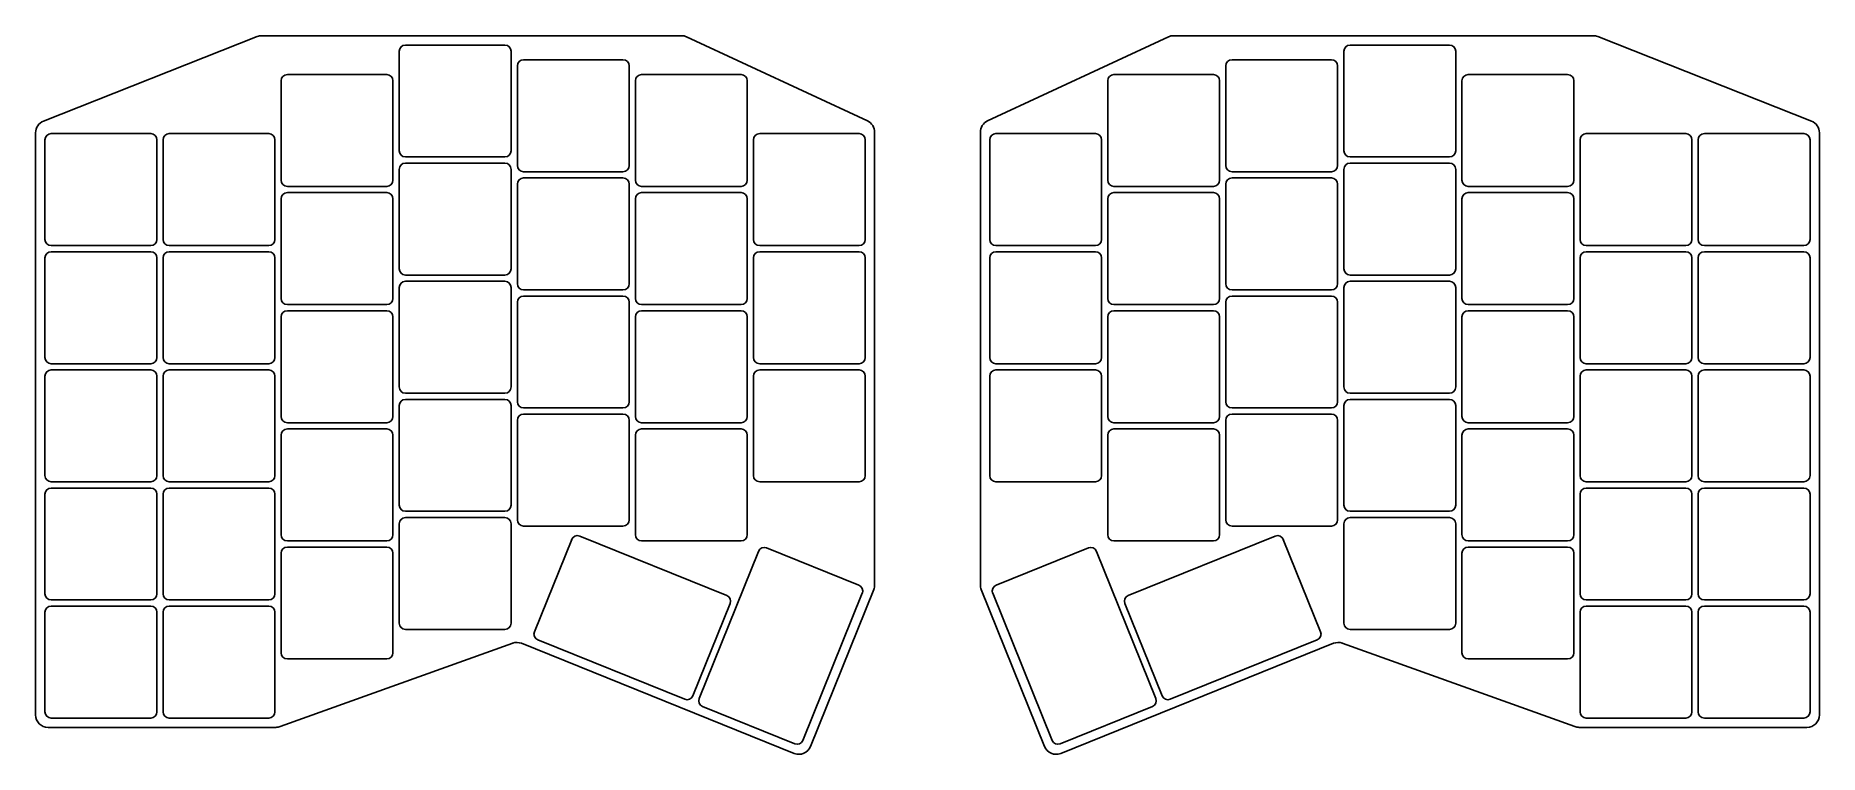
# Model space of a CAD drawing. Header units: millimetres. Extents: x 69 to 357, y -195 to -79.
import ezdxf

# ---------------------------------------------------------------- set-up
doc = ezdxf.new("R2010")
doc.units = ezdxf.units.MM

msp = doc.modelspace()

# ---------------------------------------------------------------- linework, layer by layer
for p, q in [((70.74, -92.77), (105.22, -79.13)), ((105.96, -78.99), (173.65, -78.99)), ((145.18, -80.49), (129.12, -80.49)), ((174.49, -79.17), (203.67, -92.74)), ((252.21, -79.17), (223.03, -92.74)), ((320.74, -78.99), (253.05, -78.99)), ((297.57, -80.49), (281.52, -80.49)), ((355.96, -92.77), (321.48, -79.13)), ((128.12, -81.49), (128.12, -97.54)), ((146.18, -97.54), (146.18, -81.49)), ((164.22, -82.87), (148.18, -82.87)), ((278.52, -82.87), (262.48, -82.87)), ((280.52, -81.49), (280.52, -97.54)), ((298.57, -97.54), (298.57, -81.49)), ((109.08, -86.25), (109.08, -102.3)), ((126.12, -85.25), (110.08, -85.25)), ((127.12, -102.3), (127.12, -86.25)), ((147.18, -83.87), (147.18, -99.92)), ((165.22, -99.92), (165.22, -83.87)), ((166.22, -86.25), (166.22, -102.3)), ((183.28, -85.25), (167.22, -85.25)), ((184.28, -102.3), (184.28, -86.25)), ((242.43, -86.25), (242.43, -102.3)), ((259.48, -85.25), (243.43, -85.25)), ((260.48, -102.3), (260.48, -86.25)), ((261.48, -83.87), (261.48, -99.92)), ((279.52, -99.92), (279.52, -83.87)), ((299.57, -86.25), (299.57, -102.3)), ((316.62, -85.25), (300.57, -85.25)), ((317.62, -102.3), (317.62, -86.25)), ((69.47, -188.53), (69.47, -94.63)), ((88.03, -94.78), (71.97, -94.78)), ((107.08, -94.78), (91.03, -94.78)), ((202.32, -94.78), (186.28, -94.78)), ((204.82, -94.55), (204.82, -167.56)), ((221.88, -94.55), (221.88, -167.56)), ((240.43, -94.78), (224.38, -94.78)), ((335.68, -94.78), (319.62, -94.78)), ((354.73, -94.78), (338.68, -94.78)), ((357.23, -188.53), (357.23, -94.63)), ((70.97, -95.78), (70.97, -111.83)), ((89.03, -111.83), (89.03, -95.78)), ((90.03, -95.78), (90.03, -111.83)), ((108.08, -111.83), (108.08, -95.78)), ((185.28, -95.78), (185.28, -111.83)), ((203.32, -111.83), (203.32, -95.78)), ((223.38, -95.78), (223.38, -111.83)), ((241.43, -111.83), (241.43, -95.78)), ((318.62, -95.78), (318.62, -111.83)), ((336.68, -111.83), (336.68, -95.78)), ((337.68, -95.78), (337.68, -111.83)), ((355.73, -111.83), (355.73, -95.78)), ((128.12, -100.54), (128.12, -116.59)), ((129.12, -98.54), (145.18, -98.54)), ((145.18, -99.54), (129.12, -99.54)), ((146.18, -116.59), (146.18, -100.54)), ((280.52, -100.54), (280.52, -116.59)), ((281.52, -98.54), (297.57, -98.54)), ((297.57, -99.54), (281.52, -99.54)), ((298.57, -116.59), (298.57, -100.54)), ((110.08, -103.3), (126.12, -103.3)), ((147.18, -102.92), (147.18, -118.97)), ((148.18, -100.92), (164.22, -100.92)), ((164.22, -101.92), (148.18, -101.92)), ((165.22, -118.97), (165.22, -102.92)), ((167.22, -103.3), (183.28, -103.3)), ((243.43, -103.3), (259.48, -103.3)), ((261.48, -102.92), (261.48, -118.97)), ((262.48, -100.92), (278.52, -100.92)), ((278.52, -101.92), (262.48, -101.92)), ((279.52, -118.97), (279.52, -102.92)), ((300.57, -103.3), (316.62, -103.3)), ((109.08, -105.3), (109.08, -121.35)), ((126.12, -104.3), (110.08, -104.3)), ((127.12, -121.35), (127.12, -105.3)), ((166.22, -105.3), (166.22, -121.35)), ((183.28, -104.3), (167.22, -104.3)), ((184.28, -121.35), (184.28, -105.3)), ((242.43, -105.3), (242.43, -121.35)), ((259.48, -104.3), (243.43, -104.3)), ((260.48, -121.35), (260.48, -105.3)), ((299.57, -105.3), (299.57, -121.35)), ((316.62, -104.3), (300.57, -104.3)), ((317.62, -121.35), (317.62, -105.3)), ((70.97, -114.83), (70.97, -130.88)), ((71.97, -112.83), (88.03, -112.83)), ((88.03, -113.83), (71.97, -113.83)), ((89.03, -130.88), (89.03, -114.83)), ((90.03, -114.83), (90.03, -130.88)), ((91.03, -112.83), (107.08, -112.83)), ((107.08, -113.83), (91.03, -113.83)), ((108.08, -130.88), (108.08, -114.83)), ((185.28, -114.83), (185.28, -130.88)), ((186.28, -112.83), (202.32, -112.83)), ((202.32, -113.83), (186.28, -113.83)), ((203.32, -130.88), (203.32, -114.83)), ((223.38, -114.83), (223.38, -130.88)), ((224.38, -112.83), (240.43, -112.83)), ((240.43, -113.83), (224.38, -113.83)), ((241.43, -130.88), (241.43, -114.83)), ((318.62, -114.83), (318.62, -130.88)), ((319.62, -112.83), (335.68, -112.83)), ((335.68, -113.83), (319.62, -113.83)), ((336.68, -130.88), (336.68, -114.83)), ((337.68, -114.83), (337.68, -130.88)), ((338.68, -112.83), (354.73, -112.83)), ((354.73, -113.83), (338.68, -113.83)), ((355.73, -130.88), (355.73, -114.83)), ((129.12, -117.59), (145.18, -117.59)), ((281.52, -117.59), (297.57, -117.59)), ((128.12, -119.59), (128.12, -135.64)), ((145.18, -118.59), (129.12, -118.59)), ((146.18, -135.64), (146.18, -119.59)), ((148.18, -119.97), (164.22, -119.97)), ((262.48, -119.97), (278.52, -119.97)), ((280.52, -119.59), (280.52, -135.64)), ((297.57, -118.59), (281.52, -118.59)), ((298.57, -135.64), (298.57, -119.59)), ((110.08, -122.35), (126.12, -122.35)), ((126.12, -123.35), (110.08, -123.35)), ((147.18, -121.97), (147.18, -138.02)), ((164.22, -120.97), (148.18, -120.97)), ((165.22, -138.02), (165.22, -121.97)), ((167.22, -122.35), (183.28, -122.35)), ((183.28, -123.35), (167.22, -123.35)), ((243.43, -122.35), (259.48, -122.35)), ((259.48, -123.35), (243.43, -123.35)), ((261.48, -121.97), (261.48, -138.02)), ((278.52, -120.97), (262.48, -120.97)), ((279.52, -138.02), (279.52, -121.97)), ((300.57, -122.35), (316.62, -122.35)), ((316.62, -123.35), (300.57, -123.35)), ((109.08, -124.35), (109.08, -140.4)), ((127.12, -140.4), (127.12, -124.35)), ((166.22, -124.35), (166.22, -140.4)), ((184.28, -140.4), (184.28, -124.35)), ((242.43, -124.35), (242.43, -140.4)), ((260.48, -140.4), (260.48, -124.35)), ((299.57, -124.35), (299.57, -140.4)), ((317.62, -140.4), (317.62, -124.35)), ((71.97, -131.88), (88.03, -131.88)), ((91.03, -131.88), (107.08, -131.88)), ((186.28, -131.88), (202.32, -131.88)), ((224.38, -131.88), (240.43, -131.88)), ((319.62, -131.88), (335.68, -131.88)), ((338.68, -131.88), (354.73, -131.88)), ((70.97, -133.88), (70.97, -149.93)), ((88.03, -132.88), (71.97, -132.88)), ((89.03, -149.93), (89.03, -133.88)), ((90.03, -133.88), (90.03, -149.93)), ((107.08, -132.88), (91.03, -132.88)), ((108.08, -149.93), (108.08, -133.88)), ((185.28, -133.88), (185.28, -149.93)), ((202.32, -132.88), (186.28, -132.88)), ((203.32, -149.93), (203.32, -133.88)), ((223.38, -133.88), (223.38, -149.93)), ((240.43, -132.88), (224.38, -132.88)), ((241.43, -149.93), (241.43, -133.88)), ((318.62, -133.88), (318.62, -149.93)), ((335.68, -132.88), (319.62, -132.88)), ((336.68, -149.93), (336.68, -133.88)), ((337.68, -133.88), (337.68, -149.93)), ((354.73, -132.88), (338.68, -132.88)), ((355.73, -149.93), (355.73, -133.88)), ((129.12, -136.64), (145.18, -136.64)), ((145.18, -137.64), (129.12, -137.64)), ((281.52, -136.64), (297.57, -136.64)), ((297.57, -137.64), (281.52, -137.64)), ((128.12, -138.64), (128.12, -154.69)), ((146.18, -154.69), (146.18, -138.64)), ((148.18, -139.02), (164.22, -139.02)), ((164.22, -140.02), (148.18, -140.02)), ((262.48, -139.02), (278.52, -139.02)), ((278.52, -140.02), (262.48, -140.02)), ((280.52, -138.64), (280.52, -154.69)), ((298.57, -154.69), (298.57, -138.64)), ((109.08, -143.4), (109.08, -159.45)), ((110.08, -141.4), (126.12, -141.4)), ((126.12, -142.4), (110.08, -142.4)), ((127.12, -159.45), (127.12, -143.4)), ((147.18, -141.02), (147.18, -157.07)), ((165.22, -157.07), (165.22, -141.02)), ((166.22, -143.4), (166.22, -159.45)), ((167.22, -141.4), (183.28, -141.4)), ((183.28, -142.4), (167.22, -142.4)), ((184.28, -159.45), (184.28, -143.4)), ((242.43, -143.4), (242.43, -159.45)), ((243.43, -141.4), (259.48, -141.4)), ((259.48, -142.4), (243.43, -142.4)), ((260.48, -159.45), (260.48, -143.4)), ((261.48, -141.02), (261.48, -157.07)), ((279.52, -157.07), (279.52, -141.02)), ((299.57, -143.4), (299.57, -159.45)), ((300.57, -141.4), (316.62, -141.4)), ((316.62, -142.4), (300.57, -142.4)), ((317.62, -159.45), (317.62, -143.4)), ((71.97, -150.93), (88.03, -150.93)), ((88.03, -151.93), (71.97, -151.93)), ((91.03, -150.93), (107.08, -150.93)), ((107.08, -151.93), (91.03, -151.93)), ((186.28, -150.93), (202.32, -150.93)), ((224.38, -150.93), (240.43, -150.93)), ((319.62, -150.93), (335.68, -150.93)), ((335.68, -151.93), (319.62, -151.93)), ((338.68, -150.93), (354.73, -150.93)), ((354.73, -151.93), (338.68, -151.93)), ((70.97, -152.93), (70.97, -168.97)), ((89.03, -168.97), (89.03, -152.93)), ((90.03, -152.93), (90.03, -168.97)), ((108.08, -168.97), (108.08, -152.93)), ((318.62, -152.93), (318.62, -168.97)), ((336.68, -168.97), (336.68, -152.93)), ((337.68, -152.93), (337.68, -168.97)), ((355.73, -168.97), (355.73, -152.93)), ((128.12, -157.69), (128.12, -173.74)), ((129.12, -155.69), (145.18, -155.69)), ((145.18, -156.69), (129.12, -156.69)), ((146.18, -173.74), (146.18, -157.69)), ((148.18, -158.07), (164.22, -158.07)), ((262.48, -158.07), (278.52, -158.07)), ((280.52, -157.69), (280.52, -173.74)), ((281.52, -155.69), (297.57, -155.69)), ((297.57, -156.69), (281.52, -156.69)), ((298.57, -173.74), (298.57, -157.69)), ((110.08, -160.45), (126.12, -160.45)), ((155.95, -160.24), (149.94, -175.12)), ((157.25, -159.69), (180.96, -169.27)), ((167.22, -160.45), (183.28, -160.45)), ((243.43, -160.45), (259.48, -160.45)), ((245.74, -169.27), (269.45, -159.69)), ((276.76, -175.12), (270.75, -160.24)), ((300.57, -160.45), (316.62, -160.45)), ((109.08, -162.45), (109.08, -178.5)), ((126.12, -161.45), (110.08, -161.45)), ((127.12, -178.5), (127.12, -162.45)), ((176.52, -185.86), (186.1, -162.15)), ((202.28, -167.61), (187.4, -161.59)), ((239.3, -161.59), (224.42, -167.61)), ((240.6, -162.15), (250.18, -185.86)), ((299.57, -162.45), (299.57, -178.5)), ((316.62, -161.45), (300.57, -161.45)), ((317.62, -178.5), (317.62, -162.45)), ((193.25, -192.62), (202.83, -168.91)), ((204.68, -168.31), (194.47, -193.62)), ((222.02, -168.31), (232.23, -193.62)), ((223.87, -168.91), (233.45, -192.62)), ((70.97, -171.97), (70.97, -188.03)), ((71.97, -169.97), (88.03, -169.97)), ((88.03, -170.97), (71.97, -170.97)), ((89.03, -188.03), (89.03, -171.97)), ((90.03, -171.97), (90.03, -188.03)), ((91.03, -169.97), (107.08, -169.97)), ((107.08, -170.97), (91.03, -170.97)), ((108.08, -188.03), (108.08, -171.97)), ((175.5, -185.45), (181.51, -170.57)), ((245.19, -170.57), (251.2, -185.45)), ((318.62, -171.97), (318.62, -188.03)), ((319.62, -169.97), (335.68, -169.97)), ((335.68, -170.97), (319.62, -170.97)), ((336.68, -188.03), (336.68, -171.97)), ((337.68, -171.97), (337.68, -188.03)), ((338.68, -169.97), (354.73, -169.97)), ((354.73, -170.97), (338.68, -170.97)), ((355.73, -188.03), (355.73, -171.97)), ((129.12, -174.74), (145.18, -174.74)), ((281.52, -174.74), (297.57, -174.74)), ((146.43, -176.95), (108.9, -190.41)), ((191.86, -194.73), (147.85, -176.97)), ((150.49, -176.42), (174.2, -186)), ((234.84, -194.73), (278.85, -176.97)), ((252.5, -186), (276.21, -176.42)), ((280.27, -176.95), (317.8, -190.41)), ((110.08, -179.5), (126.12, -179.5)), ((300.57, -179.5), (316.62, -179.5)), ((71.97, -189.03), (88.03, -189.03)), ((91.03, -189.03), (107.08, -189.03)), ((177.07, -187.16), (191.95, -193.17)), ((234.75, -193.17), (249.63, -187.16)), ((319.62, -189.03), (335.68, -189.03)), ((338.68, -189.03), (354.73, -189.03)), ((108.23, -190.53), (71.47, -190.53)), ((318.47, -190.53), (355.23, -190.53))]:
    msp.add_line(p, q)
for centre, radius, start, end in [((105.96, -80.99), 2, 90, 111.5925), ((129.12, -81.49), 1, 90, 180), ((145.18, -81.49), 1, 0, 90), ((173.65, -80.99), 2, 65.0663, 90), ((253.05, -80.99), 2, 90, 114.9337), ((281.52, -81.49), 1, 90, 180), ((297.57, -81.49), 1, 0, 90), ((320.74, -80.99), 2, 68.4075, 90), ((148.18, -83.87), 1, 90, 180), ((164.22, -83.87), 1, 0, 90), ((262.48, -83.87), 1, 90, 180), ((278.52, -83.87), 1, 0, 90), ((110.08, -86.25), 1, 90, 180), ((126.12, -86.25), 1, 0, 90), ((167.22, -86.25), 1, 90, 180), ((183.28, -86.25), 1, 0, 90), ((243.43, -86.25), 1, 90, 180), ((259.48, -86.25), 1, 0, 90), ((300.57, -86.25), 1, 90, 180), ((316.62, -86.25), 1, 0, 90), ((71.47, -94.63), 2, 111.5925, 180), ((71.97, -95.78), 1, 90, 180), ((88.03, -95.78), 1, 0, 90), ((91.03, -95.78), 1, 90, 180), ((107.08, -95.78), 1, 0, 90), ((186.28, -95.78), 1, 90, 180), ((202.32, -95.78), 1, 0, 90), ((202.82, -94.55), 2, 0, 65.0663), ((223.88, -94.55), 2, 114.9337, 180), ((224.38, -95.78), 1, 90, 180), ((240.43, -95.78), 1, 0, 90), ((319.62, -95.78), 1, 90, 180), ((335.68, -95.78), 1, 0, 90), ((338.68, -95.78), 1, 90, 180), ((354.73, -95.78), 1, 0, 90), ((355.23, -94.63), 2, 0, 68.4075), ((129.12, -97.54), 1, 180, 270), ((145.18, -97.54), 1, 270, 0), ((281.52, -97.54), 1, 180, 270), ((297.57, -97.54), 1, 270, 0), ((129.12, -100.54), 1, 90, 180), ((145.18, -100.54), 1, 0, 90), ((148.18, -99.92), 1, 180, 270), ((164.22, -99.92), 1, 270, 0), ((262.48, -99.92), 1, 180, 270), ((278.52, -99.92), 1, 270, 0), ((281.52, -100.54), 1, 90, 180), ((297.57, -100.54), 1, 0, 90), ((110.08, -102.3), 1, 180, 270), ((126.12, -102.3), 1, 270, 0), ((148.18, -102.92), 1, 90, 180), ((164.22, -102.92), 1, 0, 90), ((167.22, -102.3), 1, 180, 270), ((183.28, -102.3), 1, 270, 0), ((243.43, -102.3), 1, 180, 270), ((259.48, -102.3), 1, 270, 0), ((262.48, -102.92), 1, 90, 180), ((278.52, -102.92), 1, 0, 90), ((300.57, -102.3), 1, 180, 270), ((316.62, -102.3), 1, 270, 0), ((110.08, -105.3), 1, 90, 180), ((126.12, -105.3), 1, 0, 90), ((167.22, -105.3), 1, 90, 180), ((183.28, -105.3), 1, 0, 90), ((243.43, -105.3), 1, 90, 180), ((259.48, -105.3), 1, 0, 90), ((300.57, -105.3), 1, 90, 180), ((316.62, -105.3), 1, 0, 90), ((71.97, -111.83), 1, 180, 270), ((88.03, -111.83), 1, 270, 0), ((91.03, -111.83), 1, 180, 270), ((107.08, -111.83), 1, 270, 0), ((186.28, -111.83), 1, 180, 270), ((202.32, -111.83), 1, 270, 0), ((224.38, -111.83), 1, 180, 270), ((240.43, -111.83), 1, 270, 0), ((319.62, -111.83), 1, 180, 270), ((335.68, -111.83), 1, 270, 0), ((338.68, -111.83), 1, 180, 270), ((354.73, -111.83), 1, 270, 0), ((71.97, -114.83), 1, 90, 180), ((88.03, -114.83), 1, 0, 90), ((91.03, -114.83), 1, 90, 180), ((107.08, -114.83), 1, 0, 90), ((186.28, -114.83), 1, 90, 180), ((202.32, -114.83), 1, 0, 90), ((224.38, -114.83), 1, 90, 180), ((240.43, -114.83), 1, 0, 90), ((319.62, -114.83), 1, 90, 180), ((335.68, -114.83), 1, 0, 90), ((338.68, -114.83), 1, 90, 180), ((354.73, -114.83), 1, 0, 90), ((129.12, -116.59), 1, 180, 270), ((145.18, -116.59), 1, 270, 0), ((281.52, -116.59), 1, 180, 270), ((297.57, -116.59), 1, 270, 0), ((129.12, -119.59), 1, 90, 180), ((145.18, -119.59), 1, 0, 90), ((148.18, -118.97), 1, 180, 270), ((164.22, -118.97), 1, 270, 0), ((262.48, -118.97), 1, 180, 270), ((278.52, -118.97), 1, 270, 0), ((281.52, -119.59), 1, 90, 180), ((297.57, -119.59), 1, 0, 90), ((110.08, -121.35), 1, 180, 270), ((110.08, -124.35), 1, 90, 180), ((126.12, -121.35), 1, 270, 0), ((126.12, -124.35), 1, 0, 90), ((148.18, -121.97), 1, 90, 180), ((164.22, -121.97), 1, 0, 90), ((167.22, -121.35), 1, 180, 270), ((167.22, -124.35), 1, 90, 180), ((183.28, -121.35), 1, 270, 0), ((183.28, -124.35), 1, 0, 90), ((243.43, -121.35), 1, 180, 270), ((243.43, -124.35), 1, 90, 180), ((259.48, -121.35), 1, 270, 0), ((259.48, -124.35), 1, 0, 90), ((262.48, -121.97), 1, 90, 180), ((278.52, -121.97), 1, 0, 90), ((300.57, -121.35), 1, 180, 270), ((300.57, -124.35), 1, 90, 180), ((316.62, -121.35), 1, 270, 0), ((316.62, -124.35), 1, 0, 90), ((71.97, -130.88), 1, 180, 270), ((88.03, -130.88), 1, 270, 0), ((91.03, -130.88), 1, 180, 270), ((107.08, -130.88), 1, 270, 0), ((186.28, -130.88), 1, 180, 270), ((202.32, -130.88), 1, 270, 0), ((224.38, -130.88), 1, 180, 270), ((240.43, -130.88), 1, 270, 0), ((319.62, -130.88), 1, 180, 270), ((335.68, -130.88), 1, 270, 0), ((338.68, -130.88), 1, 180, 270), ((354.73, -130.88), 1, 270, 0), ((71.97, -133.88), 1, 90, 180), ((88.03, -133.88), 1, 0, 90), ((91.03, -133.88), 1, 90, 180), ((107.08, -133.88), 1, 0, 90), ((186.28, -133.88), 1, 90, 180), ((202.32, -133.88), 1, 0, 90), ((224.38, -133.88), 1, 90, 180), ((240.43, -133.88), 1, 0, 90), ((319.62, -133.88), 1, 90, 180), ((335.68, -133.88), 1, 0, 90), ((338.68, -133.88), 1, 90, 180), ((354.73, -133.88), 1, 0, 90), ((129.12, -135.64), 1, 180, 270), ((129.12, -138.64), 1, 90, 180), ((145.18, -135.64), 1, 270, 0), ((145.18, -138.64), 1, 0, 90), ((148.18, -138.02), 1, 180, 270), ((164.22, -138.02), 1, 270, 0), ((262.48, -138.02), 1, 180, 270), ((278.52, -138.02), 1, 270, 0), ((281.52, -135.64), 1, 180, 270), ((281.52, -138.64), 1, 90, 180), ((297.57, -135.64), 1, 270, 0), ((297.57, -138.64), 1, 0, 90), ((110.08, -140.4), 1, 180, 270), ((126.12, -140.4), 1, 270, 0), ((148.18, -141.02), 1, 90, 180), ((164.22, -141.02), 1, 0, 90), ((167.22, -140.4), 1, 180, 270), ((183.28, -140.4), 1, 270, 0), ((243.43, -140.4), 1, 180, 270), ((259.48, -140.4), 1, 270, 0), ((262.48, -141.02), 1, 90, 180), ((278.52, -141.02), 1, 0, 90), ((300.57, -140.4), 1, 180, 270), ((316.62, -140.4), 1, 270, 0), ((110.08, -143.4), 1, 90, 180), ((126.12, -143.4), 1, 0, 90), ((167.22, -143.4), 1, 90, 180), ((183.28, -143.4), 1, 0, 90), ((243.43, -143.4), 1, 90, 180), ((259.48, -143.4), 1, 0, 90), ((300.57, -143.4), 1, 90, 180), ((316.62, -143.4), 1, 0, 90), ((71.97, -149.93), 1, 180, 270), ((71.97, -152.93), 1, 90, 180), ((88.03, -149.93), 1, 270, 0), ((88.03, -152.93), 1, 0, 90), ((91.03, -149.93), 1, 180, 270), ((91.03, -152.93), 1, 90, 180), ((107.08, -149.93), 1, 270, 0), ((107.08, -152.93), 1, 0, 90), ((186.28, -149.93), 1, 180, 270), ((202.32, -149.93), 1, 270, 0), ((224.38, -149.93), 1, 180, 270), ((240.43, -149.93), 1, 270, 0), ((319.62, -149.93), 1, 180, 270), ((319.62, -152.93), 1, 90, 180), ((335.68, -149.93), 1, 270, 0), ((335.68, -152.93), 1, 0, 90), ((338.68, -149.93), 1, 180, 270), ((338.68, -152.93), 1, 90, 180), ((354.73, -149.93), 1, 270, 0), ((354.73, -152.93), 1, 0, 90), ((129.12, -154.69), 1, 180, 270), ((145.18, -154.69), 1, 270, 0), ((281.52, -154.69), 1, 180, 270), ((297.57, -154.69), 1, 270, 0), ((129.12, -157.69), 1, 90, 180), ((145.18, -157.69), 1, 0, 90), ((148.18, -157.07), 1, 180, 270), ((164.22, -157.07), 1, 270, 0), ((262.48, -157.07), 1, 180, 270), ((278.52, -157.07), 1, 270, 0), ((281.52, -157.69), 1, 90, 180), ((297.57, -157.69), 1, 0, 90), ((110.08, -159.45), 1, 180, 270), ((126.12, -159.45), 1, 270, 0), ((156.87, -160.61), 1, 68, 158), ((167.22, -159.45), 1, 180, 270), ((183.28, -159.45), 1, 270, 0), ((243.43, -159.45), 1, 180, 270), ((259.48, -159.45), 1, 270, 0), ((269.83, -160.61), 1, 22, 112), ((300.57, -159.45), 1, 180, 270), ((316.62, -159.45), 1, 270, 0), ((110.08, -162.45), 1, 90, 180), ((126.12, -162.45), 1, 0, 90), ((187.03, -162.52), 1, 68, 158), ((239.67, -162.52), 1, 22, 112), ((300.57, -162.45), 1, 90, 180), ((316.62, -162.45), 1, 0, 90), ((71.97, -168.97), 1, 180, 270), ((88.03, -168.97), 1, 270, 0), ((91.03, -168.97), 1, 180, 270), ((107.08, -168.97), 1, 270, 0), ((180.59, -170.19), 1, 338, 68), ((201.91, -168.53), 1, 338, 68), ((202.82, -167.56), 2, 338.0253, 0), ((223.88, -167.56), 2, 180, 201.9747), ((224.79, -168.53), 1, 112, 202), ((246.11, -170.19), 1, 112, 202), ((319.62, -168.97), 1, 180, 270), ((335.68, -168.97), 1, 270, 0), ((338.68, -168.97), 1, 180, 270), ((354.73, -168.97), 1, 270, 0), ((71.97, -171.97), 1, 90, 180), ((88.03, -171.97), 1, 0, 90), ((91.03, -171.97), 1, 90, 180), ((107.08, -171.97), 1, 0, 90), ((319.62, -171.97), 1, 90, 180), ((335.68, -171.97), 1, 0, 90), ((338.68, -171.97), 1, 90, 180), ((354.73, -171.97), 1, 0, 90), ((129.12, -173.74), 1, 180, 270), ((145.18, -173.74), 1, 270, 0), ((150.86, -175.49), 1, 158, 248), ((275.84, -175.49), 1, 292, 22), ((281.52, -173.74), 1, 180, 270), ((297.57, -173.74), 1, 270, 0), ((147.1, -178.83), 2, 68.0299, 109.7354), ((279.6, -178.83), 2, 70.2646, 111.9701), ((110.08, -178.5), 1, 180, 270), ((126.12, -178.5), 1, 270, 0), ((300.57, -178.5), 1, 180, 270), ((316.62, -178.5), 1, 270, 0), ((174.58, -185.07), 1, 248, 338), ((177.45, -186.23), 1, 158, 248), ((249.25, -186.23), 1, 292, 22), ((252.12, -185.07), 1, 202, 292), ((71.47, -188.53), 2, 180, 270), ((71.97, -188.03), 1, 180, 270), ((88.03, -188.03), 1, 270, 0), ((91.03, -188.03), 1, 180, 270), ((107.08, -188.03), 1, 270, 0), ((319.62, -188.03), 1, 180, 270), ((335.68, -188.03), 1, 270, 0), ((338.68, -188.03), 1, 180, 270), ((354.73, -188.03), 1, 270, 0), ((355.23, -188.53), 2, 270, 0), ((108.23, -188.53), 2, 270, 289.7354), ((192.33, -192.25), 1, 248, 338), ((234.37, -192.25), 1, 202, 292), ((318.47, -188.53), 2, 250.2646, 270), ((192.61, -192.87), 2, 248.0299, 338.0253), ((234.09, -192.87), 2, 201.9747, 291.9701)]:
    msp.add_arc(centre, radius, start, end)

doc.saveas('drawing.dxf')
